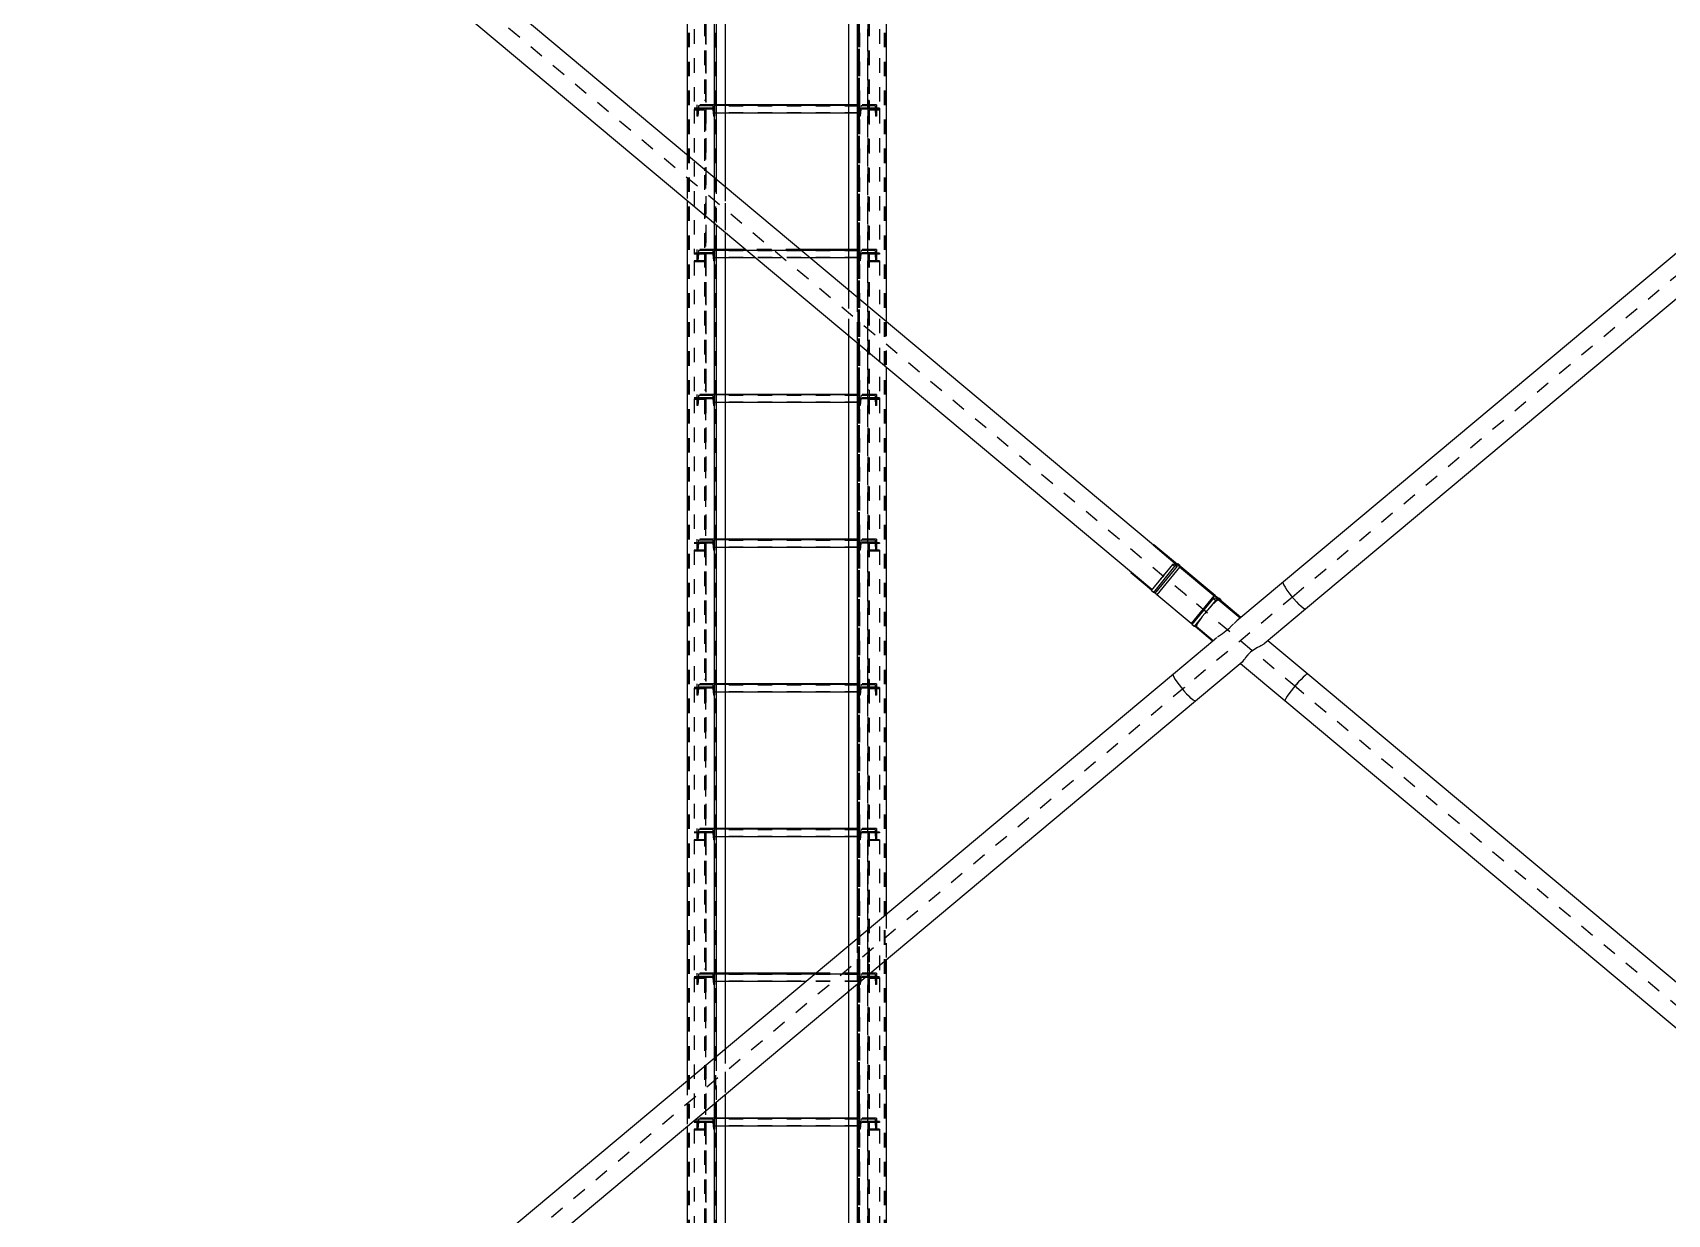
# Model space of a CAD drawing. Header units: millimetres. Extents: x 149919 to 150445, y 136651 to 136866.
# Drawn here: x 150243.16 to 150254.44, y 136746.41 to 136754.58 of the extents above; entities that cross this region are included whole.
import ezdxf

# ---------------------------------------------------------------- set-up
doc = ezdxf.new("R2010")
doc.units = ezdxf.units.MM
doc.header["$LTSCALE"] = 0.25
for name, pattern in [('CENTER', [50.8, 31.75, -6.35, 6.35, -6.35]), ('XKITLINE00', [0]), ('XKITLINE02', [4, 2, -2]), ('XKITLINE03', [6, 3, -1, 1, -1])]:
    doc.linetypes.add(name, pattern=pattern)

# ---------------------------------------------------------------- blocks, each defined once
blk = doc.blocks.new('çatıı')
at = {"color": 1, "linetype": 'XKITLINE03'}
for p, q in [((10599, 9172.7), (10599, 10826.2)), ((10711, 9172.7), (10711, 10826.2)), ((10605, 9180.3), (10605, 10820.3)), ((10705, 10820.3), (10705, 9180.3)), ((10599, 10462.1), (10599, 10367.5)), ((10711, 10367.5), (10711, 10462.1)), ((10599, 10367.5), (10599, 10268)), ((10605, 10370.5), (10605, 10368.2)), ((10605, 10370.2), (10705, 10370.2)), ((10705, 10368.2), (10705, 10370.5)), ((10711, 10268), (10711, 10367.5)), ((10605, 10270.5), (10605, 10268.2)), ((10605, 10270.2), (10705, 10270.2)), ((10705, 10268.2), (10705, 10270.5)), ((10599, 10262.1), (10599, 10167.5)), ((10711, 10167.5), (10711, 10262.1)), ((10599, 10167.5), (10599, 10068)), ((10605, 10170.5), (10605, 10168.2)), ((10605, 10170.3), (10705, 10170.3)), ((10705, 10168.2), (10705, 10170.5)), ((10711, 10068), (10711, 10167.5)), ((10605, 10070.5), (10605, 10068.3)), ((10605, 10070.3), (10705, 10070.3)), ((10705, 10068.3), (10705, 10070.5)), ((10599, 10062.2), (10599, 9967.6)), ((10711, 9967.6), (10711, 10062.2)), ((10599, 9967.6), (10599, 9868)), ((10605, 9970.5), (10605, 9968.3)), ((10605, 9970.3), (10705, 9970.3)), ((10705, 9968.3), (10705, 9970.5)), ((10711, 9868), (10711, 9967.6)), ((10605, 9870.6), (10605, 9868.3)), ((10605, 9870.3), (10705, 9870.3)), ((10705, 9868.3), (10705, 9870.6)), ((10599, 9862.2), (10599, 9767.6)), ((10711, 9767.6), (10711, 9862.2)), ((10599, 9767.6), (10599, 9668.1)), ((10605, 9770.6), (10605, 9768.3)), ((10605, 9770.3), (10705, 9770.3)), ((10705, 9768.3), (10705, 9770.6)), ((10711, 9668.1), (10711, 9767.6)), ((10599, 9662.3), (10599, 9567.6)), ((10605, 9670.6), (10605, 9668.3)), ((10605, 9670.4), (10705, 9670.4)), ((10705, 9668.3), (10705, 9670.6)), ((10711, 9567.6), (10711, 9662.3))]:
    blk.add_line(p, q, dxfattribs=at)
at = {"color": 116, "linetype": 'XKITLINE02', "true_color": 0x136734}
for p, q in [((10586.3, 10820.3), (10586.3, 9201.8)), ((10587.1, 10820.3), (10587.2, 9176.5)), ((10587.7, 10820.3), (10587.7, 9176.3)), ((10604.9, 10820.3), (10604.9, 9176.3)), ((10605, 10820.3), (10605, 9179.9)), ((10605.4, 10820.3), (10605.5, 9176.5)), ((10605.8, 10820.2), (10605.8, 9179.9)), ((10697.5, 10819.9), (10697.5, 9180.3)), ((10703.7, 10820.3), (10703.7, 9240.3)), ((10704.5, 10820.3), (10704.5, 9176.5)), ((10705.1, 10820.3), (10705.1, 9176.3)), ((10722.3, 10820.3), (10722.3, 9176.3)), ((10722.8, 10820.3), (10722.8, 9176.5)), ((10612.5, 10782.5), (10612.5, 9180.3)), ((10704.1, 10749.1), (10704.1, 9179.9)), ((10705, 10749.1), (10705, 9179.9)), ((10591, 10462.7), (10591, 10367.5)), ((10598.2, 10468), (10598.2, 10368.1)), ((10599, 10468), (10599, 10367.5)), ((10711, 10468), (10711, 10368.2)), ((10711.8, 10468), (10711.8, 10368.1)), ((10719, 10462.7), (10719, 10367.5)), ((10599, 10373.4), (10598.2, 10373.4)), ((10711, 10373.4), (10711, 10367.5)), ((10711.8, 10373.4), (10711, 10373.4)), ((10711.8, 10373.4), (10711.8, 10368.1)), ((10598.2, 10368.1), (10591, 10368.1)), ((10599, 10367.5), (10591, 10367.5)), ((10591, 10367.5), (10591, 10330.2)), ((10599, 10367.5), (10591, 10367.5)), ((10598.2, 10366.9), (10591, 10366.9)), ((10593, 10370.5), (10593, 10365)), ((10605, 10370.5), (10593, 10370.5)), ((10593, 10370.5), (10593, 10368.2)), ((10593, 10368.2), (10593, 10362.7)), ((10605, 10368.2), (10593, 10368.2)), ((10593.7, 10365), (10593, 10365)), ((10593, 10365), (10593, 10362.7)), ((10593.7, 10362.7), (10593, 10362.7)), ((10594.1, 10369.8), (10593.7, 10365)), ((10594.1, 10367.5), (10593.7, 10362.7)), ((10593.7, 10365), (10593.7, 10362.7)), ((10604, 10369.8), (10594.1, 10369.8)), ((10594.1, 10369.8), (10594.1, 10367.5)), ((10604, 10367.5), (10594.1, 10367.5)), ((10598.2, 10366.9), (10598.2, 10324.9)), ((10599, 10361.8), (10598.2, 10361.8)), ((10598.2, 10361.8), (10598.2, 10262.3)), ((10599, 10367.5), (10599, 10293.6)), ((10604, 10369.8), (10604.3, 10365)), ((10604, 10369.8), (10604, 10367.5)), ((10604, 10367.5), (10604.3, 10362.7)), ((10605, 10365), (10604.3, 10365)), ((10604.3, 10365), (10604.3, 10362.7)), ((10605, 10362.7), (10604.3, 10362.7)), ((10605, 10370.5), (10605, 10365)), ((10605, 10370.5), (10605, 10368.2)), ((10605, 10370.5), (10605, 10364.7)), ((10612.5, 10370.5), (10605, 10370.5)), ((10612.5, 10370.2), (10605, 10370.2)), ((10705, 10369.7), (10605, 10369.7)), ((10705, 10369.5), (10605, 10369.5)), ((10605, 10368.2), (10605, 10362.7)), ((10605, 10365), (10605, 10362.7)), ((10705, 10365), (10605, 10365)), ((10705, 10365), (10605, 10365)), ((10705, 10364.7), (10605, 10364.7)), ((10612.5, 10364.7), (10605, 10364.7)), ((10705, 10370.5), (10697.5, 10370.5)), ((10705, 10370.2), (10697.5, 10370.2)), ((10705, 10364.7), (10697.5, 10364.7)), ((10705, 10370.5), (10705, 10368.2)), ((10705, 10370.5), (10705, 10365)), ((10717, 10370.5), (10705, 10370.5)), ((10705, 10370.5), (10705, 10364.7)), ((10705, 10368.2), (10705, 10362.7)), ((10717, 10368.2), (10705, 10368.2)), ((10705, 10365), (10705, 10362.7)), ((10705.7, 10365), (10705, 10365)), ((10705.7, 10362.7), (10705, 10362.7)), ((10706.1, 10369.8), (10705.7, 10365)), ((10706.1, 10367.5), (10705.7, 10362.7)), ((10705.7, 10365), (10705.7, 10362.7)), ((10706.1, 10369.8), (10706.1, 10367.5)), ((10715.9, 10369.8), (10706.1, 10369.8)), ((10715.9, 10367.5), (10706.1, 10367.5)), ((10711, 10367.5), (10711, 10262.3)), ((10719, 10367.5), (10711, 10367.5)), ((10719, 10367.5), (10711, 10367.5)), ((10711.8, 10361.8), (10711, 10361.8)), ((10719, 10368.1), (10711.8, 10368.1)), ((10711.8, 10366.9), (10711.8, 10262.3)), ((10719, 10366.9), (10711.8, 10366.9)), ((10715.9, 10369.8), (10715.9, 10367.5)), ((10715.9, 10369.8), (10716.3, 10365)), ((10715.9, 10367.5), (10716.3, 10362.7)), ((10716.3, 10365), (10716.3, 10362.7)), ((10717, 10365), (10716.3, 10365)), ((10717, 10362.7), (10716.3, 10362.7)), ((10717, 10370.5), (10717, 10368.2)), ((10717, 10370.5), (10717, 10365)), ((10717, 10368.2), (10717, 10362.7)), ((10717, 10365), (10717, 10362.7)), ((10719, 10368.1), (10719, 10367.5)), ((10719, 10367.5), (10719, 10267.4)), ((10586.3, 10335.8), (10586.3, 10304.2)), ((10591, 10330.9), (10591, 10267.4)), ((10599, 10325.2), (10599, 10262.3)), ((10606.3, 10319.1), (10606.3, 10287.5)), ((10612.5, 10313.9), (10612.5, 10282.3)), ((10593, 10270.5), (10593, 10265)), ((10605, 10270.5), (10593, 10270.5)), ((10593, 10270.5), (10593, 10268.2)), ((10594.1, 10269.8), (10593.7, 10265)), ((10604, 10269.8), (10594.1, 10269.8)), ((10594.1, 10269.8), (10594.1, 10267.5)), ((10604, 10269.8), (10604.3, 10265)), ((10604, 10269.8), (10604, 10267.5)), ((10605, 10270.5), (10605, 10265)), ((10605, 10270.5), (10605, 10268.2)), ((10605, 10270.5), (10605, 10264.7)), ((10612.5, 10270.5), (10605, 10270.5)), ((10612.5, 10270.2), (10605, 10270.2)), ((10705, 10269.8), (10605, 10269.8)), ((10705, 10269.6), (10605, 10269.6)), ((10664.4, 10270.5), (10626.6, 10270.5)), ((10664.6, 10270.2), (10626.9, 10270.2)), ((10705, 10270.5), (10697.5, 10270.5)), ((10705, 10270.2), (10697.5, 10270.2)), ((10705, 10270.5), (10705, 10268.2)), ((10705, 10270.5), (10705, 10265)), ((10717, 10270.5), (10705, 10270.5)), ((10705, 10270.5), (10705, 10264.7)), ((10706.1, 10269.8), (10705.7, 10265)), ((10706.1, 10269.8), (10706.1, 10267.5)), ((10715.9, 10269.8), (10706.1, 10269.8)), ((10715.9, 10269.8), (10715.9, 10267.5)), ((10715.9, 10269.8), (10716.3, 10265)), ((10717, 10270.5), (10717, 10268.2)), ((10717, 10270.5), (10717, 10265)), ((10599, 10268), (10591, 10268)), ((10598.2, 10267.4), (10591, 10267.4)), ((10598.2, 10262.7), (10591, 10262.7)), ((10591, 10262.7), (10591, 10262.1)), ((10591, 10262.7), (10591, 10167.5)), ((10599, 10262.1), (10591, 10262.1)), ((10593, 10268.2), (10593, 10262.7)), ((10605, 10268.2), (10593, 10268.2)), ((10593.7, 10265), (10593, 10265)), ((10593, 10265), (10593, 10262.7)), ((10593.7, 10262.7), (10593, 10262.7)), ((10594.1, 10267.5), (10593.7, 10262.7)), ((10593.7, 10265), (10593.7, 10262.7)), ((10604, 10267.5), (10594.1, 10267.5)), ((10599, 10268.1), (10598.2, 10268.1)), ((10598.2, 10268.1), (10598.2, 10262.7)), ((10598.2, 10268.1), (10598.2, 10168.1)), ((10599, 10262.3), (10598.2, 10262.3)), ((10599, 10268.1), (10599, 10262.1)), ((10599, 10268.1), (10599, 10167.5)), ((10604, 10267.5), (10604.3, 10262.7)), ((10605, 10265), (10604.3, 10265)), ((10604.3, 10265), (10604.3, 10262.7)), ((10605, 10262.7), (10604.3, 10262.7)), ((10605, 10268.2), (10605, 10262.7)), ((10605, 10265), (10605, 10262.7)), ((10705, 10265), (10605, 10265)), ((10705, 10265), (10605, 10265)), ((10705, 10264.8), (10605, 10264.8)), ((10612.5, 10264.7), (10605, 10264.7)), ((10671.2, 10264.7), (10633.4, 10264.7)), ((10705, 10264.7), (10697.5, 10264.7)), ((10705, 10268.2), (10705, 10262.7)), ((10717, 10268.2), (10705, 10268.2)), ((10705, 10265), (10705, 10262.7)), ((10705.7, 10265), (10705, 10265)), ((10705.7, 10262.7), (10705, 10262.7)), ((10706.1, 10267.5), (10705.7, 10262.7)), ((10705.7, 10265), (10705.7, 10262.7)), ((10715.9, 10267.5), (10706.1, 10267.5)), ((10711, 10268.1), (10711, 10167.5)), ((10711.8, 10268.1), (10711, 10268.1)), ((10711, 10268), (10711, 10262.3)), ((10719, 10268), (10711, 10268)), ((10711.8, 10262.3), (10711, 10262.3)), ((10719, 10262.1), (10711, 10262.1)), ((10711.8, 10268.1), (10711.8, 10168.1)), ((10711.8, 10267.4), (10711.8, 10262.3)), ((10719, 10267.4), (10711.8, 10267.4)), ((10719, 10262.7), (10711.8, 10262.7)), ((10715.9, 10267.5), (10716.3, 10262.7)), ((10716.3, 10265), (10716.3, 10262.7)), ((10717, 10265), (10716.3, 10265)), ((10717, 10262.7), (10716.3, 10262.7)), ((10717, 10268.2), (10717, 10262.7)), ((10717, 10265), (10717, 10262.7)), ((10719, 10268), (10719, 10267.4)), ((10719, 10262.7), (10719, 10167.5)), ((10697.5, 10242.7), (10697.5, 10211.1)), ((10703.7, 10237.5), (10703.7, 10205.9)), ((10723.7, 10220.8), (10723.7, 10189.2)), ((10598.2, 10168.1), (10591, 10168.1)), ((10599, 10167.5), (10591, 10167.5)), ((10591, 10167.5), (10591, 10166.9)), ((10599, 10167.5), (10591, 10167.5)), ((10591, 10167.5), (10591, 10067.4)), ((10593, 10170.5), (10593, 10165)), ((10605, 10170.5), (10593, 10170.5)), ((10593, 10170.5), (10593, 10168.2)), ((10593, 10168.2), (10593, 10162.7)), ((10605, 10168.2), (10593, 10168.2)), ((10594.1, 10169.8), (10593.7, 10165)), ((10594.1, 10167.5), (10593.7, 10162.7)), ((10604, 10169.8), (10594.1, 10169.8)), ((10594.1, 10169.8), (10594.1, 10167.5)), ((10604, 10167.5), (10594.1, 10167.5)), ((10599, 10173.4), (10598.2, 10173.4)), ((10599, 10167.5), (10599, 10161.8)), ((10599, 10167.5), (10599, 10062.3)), ((10604, 10169.8), (10604.3, 10165)), ((10604, 10169.8), (10604, 10167.5)), ((10604, 10167.5), (10604.3, 10162.7)), ((10605, 10170.5), (10605, 10165)), ((10605, 10170.5), (10605, 10168.2)), ((10605, 10170.5), (10605, 10164.8)), ((10612.5, 10170.5), (10605, 10170.5)), ((10612.5, 10170.3), (10605, 10170.3)), ((10705, 10169.8), (10605, 10169.8)), ((10705, 10169.6), (10605, 10169.6)), ((10605, 10168.2), (10605, 10162.7)), ((10705, 10170.5), (10697.5, 10170.5)), ((10705, 10170.3), (10697.5, 10170.3)), ((10705, 10170.5), (10705, 10168.2)), ((10705, 10170.5), (10705, 10165)), ((10717, 10170.5), (10705, 10170.5)), ((10705, 10170.5), (10705, 10164.8)), ((10705, 10168.2), (10705, 10162.7)), ((10717, 10168.2), (10705, 10168.2)), ((10706.1, 10169.8), (10705.7, 10165)), ((10706.1, 10167.5), (10705.7, 10162.7)), ((10706.1, 10169.8), (10706.1, 10167.5)), ((10715.9, 10169.8), (10706.1, 10169.8)), ((10715.9, 10167.5), (10706.1, 10167.5)), ((10711.8, 10173.4), (10711, 10173.4)), ((10711, 10167.5), (10711, 10062.3)), ((10719, 10167.5), (10711, 10167.5)), ((10719, 10167.5), (10711, 10167.5)), ((10711.8, 10173.4), (10711.8, 10168.1)), ((10719, 10168.1), (10711.8, 10168.1)), ((10715.9, 10169.8), (10715.9, 10167.5)), ((10715.9, 10169.8), (10716.3, 10165)), ((10715.9, 10167.5), (10716.3, 10162.7)), ((10717, 10170.5), (10717, 10168.2)), ((10717, 10170.5), (10717, 10165)), ((10717, 10168.2), (10717, 10162.7)), ((10719, 10168.1), (10719, 10167.5)), ((10719, 10167.5), (10719, 10067.4)), ((10598.2, 10166.9), (10591, 10166.9)), ((10593.7, 10165), (10593, 10165)), ((10593, 10165), (10593, 10162.7)), ((10593.7, 10162.7), (10593, 10162.7)), ((10593.7, 10165), (10593.7, 10162.7)), ((10598.2, 10166.9), (10598.2, 10161.8)), ((10598.2, 10166.9), (10598.2, 10062.3)), ((10599, 10161.8), (10598.2, 10161.8)), ((10605, 10165), (10604.3, 10165)), ((10604.3, 10165), (10604.3, 10162.7)), ((10605, 10162.7), (10604.3, 10162.7)), ((10605, 10165), (10605, 10162.7)), ((10705, 10165), (10605, 10165)), ((10705, 10165), (10605, 10165)), ((10705, 10164.8), (10605, 10164.8)), ((10612.5, 10164.8), (10605, 10164.8)), ((10705, 10164.8), (10697.5, 10164.8)), ((10705, 10165), (10705, 10162.7)), ((10705.7, 10165), (10705, 10165)), ((10705.7, 10162.7), (10705, 10162.7)), ((10705.7, 10165), (10705.7, 10162.7)), ((10711.8, 10161.8), (10711, 10161.8)), ((10711.8, 10166.9), (10711.8, 10062.3)), ((10719, 10166.9), (10711.8, 10166.9)), ((10716.3, 10165), (10716.3, 10162.7)), ((10717, 10165), (10716.3, 10165)), ((10717, 10162.7), (10716.3, 10162.7)), ((10717, 10165), (10717, 10162.7)), ((10599, 10068), (10591, 10068)), ((10598.2, 10067.4), (10591, 10067.4)), ((10593, 10070.5), (10593, 10065)), ((10605, 10070.5), (10593, 10070.5)), ((10593, 10070.5), (10593, 10068.3)), ((10593, 10068.3), (10593, 10062.8)), ((10605, 10068.3), (10593, 10068.3)), ((10594.1, 10069.8), (10593.7, 10065)), ((10594.1, 10067.6), (10593.7, 10062.8)), ((10604, 10069.8), (10594.1, 10069.8)), ((10594.1, 10069.8), (10594.1, 10067.6)), ((10604, 10067.6), (10594.1, 10067.6)), ((10599, 10068.1), (10598.2, 10068.1)), ((10598.2, 10068.1), (10598.2, 10062.8)), ((10598.2, 10068.1), (10598.2, 9968.1)), ((10599, 10068.1), (10599, 10062.2)), ((10599, 10068.1), (10599, 9967.6)), ((10604, 10069.8), (10604.3, 10065)), ((10604, 10069.8), (10604, 10067.6)), ((10604, 10067.6), (10604.3, 10062.8)), ((10605, 10070.5), (10605, 10065)), ((10605, 10070.5), (10605, 10068.3)), ((10605, 10070.5), (10605, 10064.8)), ((10612.5, 10070.5), (10605, 10070.5)), ((10612.5, 10070.3), (10605, 10070.3)), ((10705, 10069.8), (10605, 10069.8)), ((10705, 10069.6), (10605, 10069.6)), ((10605, 10068.3), (10605, 10062.8)), ((10705, 10070.5), (10697.5, 10070.5)), ((10705, 10070.3), (10697.5, 10070.3)), ((10705, 10070.5), (10705, 10068.3)), ((10705, 10070.5), (10705, 10065)), ((10717, 10070.5), (10705, 10070.5)), ((10705, 10070.5), (10705, 10064.8)), ((10705, 10068.3), (10705, 10062.8)), ((10717, 10068.3), (10705, 10068.3)), ((10706.1, 10069.8), (10705.7, 10065)), ((10706.1, 10067.6), (10705.7, 10062.8)), ((10706.1, 10069.8), (10706.1, 10067.6)), ((10715.9, 10069.8), (10706.1, 10069.8)), ((10715.9, 10067.6), (10706.1, 10067.6)), ((10711, 10068.1), (10711, 9968.3)), ((10711.8, 10068.1), (10711, 10068.1)), ((10711, 10068), (10711, 10062.3)), ((10719, 10068), (10711, 10068)), ((10711.8, 10068.1), (10711.8, 9968.1)), ((10711.8, 10067.4), (10711.8, 10062.3)), ((10719, 10067.4), (10711.8, 10067.4)), ((10715.9, 10069.8), (10715.9, 10067.6)), ((10715.9, 10069.8), (10716.3, 10065)), ((10715.9, 10067.6), (10716.3, 10062.8)), ((10717, 10070.5), (10717, 10068.3)), ((10717, 10070.5), (10717, 10065)), ((10717, 10068.3), (10717, 10062.8)), ((10719, 10068), (10719, 10067.4)), ((10598.2, 10062.8), (10591, 10062.8)), ((10591, 10062.8), (10591, 10062.2)), ((10591, 10062.8), (10591, 9967.6)), ((10599, 10062.2), (10591, 10062.2)), ((10593.7, 10065), (10593, 10065)), ((10593, 10065), (10593, 10062.8)), ((10593.7, 10062.8), (10593, 10062.8)), ((10593.7, 10065), (10593.7, 10062.8)), ((10599, 10062.3), (10598.2, 10062.3)), ((10605, 10065), (10604.3, 10065)), ((10604.3, 10065), (10604.3, 10062.8)), ((10605, 10062.8), (10604.3, 10062.8)), ((10605, 10065), (10605, 10062.8)), ((10705, 10065), (10605, 10065)), ((10705, 10065), (10605, 10065)), ((10705, 10064.8), (10605, 10064.8)), ((10612.5, 10064.8), (10605, 10064.8)), ((10705, 10064.8), (10697.5, 10064.8)), ((10705, 10065), (10705, 10062.8)), ((10705.7, 10065), (10705, 10065)), ((10705.7, 10062.8), (10705, 10062.8)), ((10705.7, 10065), (10705.7, 10062.8)), ((10711.8, 10062.3), (10711, 10062.3)), ((10719, 10062.2), (10711, 10062.2)), ((10719, 10062.8), (10711.8, 10062.8)), ((10716.3, 10065), (10716.3, 10062.8)), ((10717, 10065), (10716.3, 10065)), ((10717, 10062.8), (10716.3, 10062.8)), ((10717, 10065), (10717, 10062.8)), ((10719, 10062.8), (10719, 9967.6)), ((10598.2, 9968.1), (10591, 9968.1)), ((10599, 9967.6), (10591, 9967.6)), ((10591, 9967.6), (10591, 9967)), ((10599, 9967.6), (10591, 9967.6)), ((10591, 9967.6), (10591, 9867.5)), ((10598.2, 9967), (10591, 9967)), ((10593, 9970.5), (10593, 9965)), ((10605, 9970.5), (10593, 9970.5)), ((10593, 9970.5), (10593, 9968.3)), ((10593, 9968.3), (10593, 9962.8)), ((10605, 9968.3), (10593, 9968.3)), ((10593.7, 9965), (10593, 9965)), ((10593, 9965), (10593, 9962.8)), ((10594.1, 9969.8), (10593.7, 9965)), ((10594.1, 9967.6), (10593.7, 9962.8)), ((10593.7, 9965), (10593.7, 9962.8)), ((10604, 9969.8), (10594.1, 9969.8)), ((10594.1, 9969.8), (10594.1, 9967.6)), ((10604, 9967.6), (10594.1, 9967.6)), ((10599, 9973.5), (10598.2, 9973.5)), ((10598.2, 9967), (10598.2, 9961.9)), ((10598.2, 9967), (10598.2, 9862.3)), ((10599, 9967.6), (10599, 9961.9)), ((10599, 9967.6), (10599, 9862.3)), ((10604, 9969.8), (10604.3, 9965)), ((10604, 9969.8), (10604, 9967.6)), ((10604, 9967.6), (10604.3, 9962.8)), ((10605, 9965), (10604.3, 9965)), ((10604.3, 9965), (10604.3, 9962.8)), ((10605, 9970.5), (10605, 9964.8)), ((10612.5, 9970.5), (10605, 9970.5)), ((10605, 9970.5), (10605, 9965)), ((10605, 9970.5), (10605, 9968.3)), ((10612.5, 9970.3), (10605, 9970.3)), ((10705, 9969.8), (10605, 9969.8)), ((10705, 9969.6), (10605, 9969.6)), ((10605, 9968.3), (10605, 9962.8)), ((10705, 9965), (10605, 9965)), ((10705, 9965), (10605, 9965)), ((10605, 9965), (10605, 9962.8)), ((10705, 9964.8), (10605, 9964.8)), ((10612.5, 9964.8), (10605, 9964.8)), ((10705, 9970.5), (10697.5, 9970.5)), ((10705, 9970.3), (10697.5, 9970.3)), ((10705, 9964.8), (10697.5, 9964.8)), ((10705, 9970.5), (10705, 9964.8)), ((10705, 9970.5), (10705, 9968.3)), ((10705, 9970.5), (10705, 9965)), ((10717, 9970.5), (10705, 9970.5)), ((10705, 9968.3), (10705, 9962.8)), ((10717, 9968.3), (10705, 9968.3)), ((10705, 9965), (10705, 9962.8)), ((10705.7, 9965), (10705, 9965)), ((10706.1, 9969.8), (10705.7, 9965)), ((10706.1, 9967.6), (10705.7, 9962.8)), ((10705.7, 9965), (10705.7, 9962.8)), ((10706.1, 9969.8), (10706.1, 9967.6)), ((10715.9, 9969.8), (10706.1, 9969.8)), ((10715.9, 9967.6), (10706.1, 9967.6)), ((10711, 9973.5), (10711, 9967.6)), ((10711.8, 9973.5), (10711, 9973.5)), ((10711, 9967.6), (10711, 9862.3)), ((10719, 9967.6), (10711, 9967.6)), ((10719, 9967.6), (10711, 9967.6)), ((10711.8, 9973.5), (10711.8, 9968.1)), ((10719, 9968.1), (10711.8, 9968.1)), ((10711.8, 9967), (10711.8, 9862.3)), ((10719, 9967), (10711.8, 9967)), ((10715.9, 9969.8), (10715.9, 9967.6)), ((10715.9, 9969.8), (10716.3, 9965)), ((10715.9, 9967.6), (10716.3, 9962.8)), ((10716.3, 9965), (10716.3, 9962.8)), ((10717, 9965), (10716.3, 9965)), ((10717, 9970.5), (10717, 9968.3)), ((10717, 9970.5), (10717, 9965)), ((10717, 9968.3), (10717, 9962.8)), ((10717, 9965), (10717, 9962.8)), ((10719, 9968.1), (10719, 9967.6)), ((10719, 9967.6), (10719, 9867.5)), ((10593.7, 9962.8), (10593, 9962.8)), ((10599, 9961.9), (10598.2, 9961.9)), ((10605, 9962.8), (10604.3, 9962.8)), ((10705.7, 9962.8), (10705, 9962.8)), ((10711.8, 9961.9), (10711, 9961.9)), ((10717, 9962.8), (10716.3, 9962.8)), ((10599, 9868), (10591, 9868)), ((10598.2, 9867.5), (10591, 9867.5)), ((10598.2, 9862.8), (10591, 9862.8)), ((10591, 9862.8), (10591, 9862.2)), ((10591, 9862.8), (10591, 9767.6)), ((10593, 9870.6), (10593, 9865.1)), ((10605, 9870.6), (10593, 9870.6)), ((10593, 9870.6), (10593, 9868.3)), ((10593, 9868.3), (10593, 9862.8)), ((10605, 9868.3), (10593, 9868.3)), ((10593.7, 9865.1), (10593, 9865.1)), ((10593, 9865.1), (10593, 9862.8)), ((10593.7, 9862.8), (10593, 9862.8)), ((10594.1, 9869.9), (10593.7, 9865.1)), ((10594.1, 9867.6), (10593.7, 9862.8)), ((10593.7, 9865.1), (10593.7, 9862.8)), ((10604, 9869.9), (10594.1, 9869.9)), ((10594.1, 9869.9), (10594.1, 9867.6)), ((10604, 9867.6), (10594.1, 9867.6)), ((10599, 9868.2), (10598.2, 9868.2)), ((10598.2, 9868.2), (10598.2, 9862.8)), ((10598.2, 9868.2), (10598.2, 9768.2)), ((10599, 9868.2), (10599, 9862.2)), ((10599, 9868.2), (10599, 9767.6)), ((10604, 9869.9), (10604.3, 9865.1)), ((10604, 9869.9), (10604, 9867.6)), ((10604, 9867.6), (10604.3, 9862.8)), ((10605, 9865.1), (10604.3, 9865.1)), ((10604.3, 9865.1), (10604.3, 9862.8)), ((10605, 9862.8), (10604.3, 9862.8)), ((10605, 9870.6), (10605, 9864.8)), ((10612.5, 9870.6), (10605, 9870.6)), ((10605, 9870.6), (10605, 9865.1)), ((10605, 9870.6), (10605, 9868.3)), ((10612.5, 9870.3), (10605, 9870.3)), ((10705, 9869.8), (10605, 9869.8)), ((10705, 9869.6), (10605, 9869.6)), ((10605, 9868.3), (10605, 9862.8)), ((10705, 9865.1), (10605, 9865.1)), ((10705, 9865.1), (10605, 9865.1)), ((10605, 9865.1), (10605, 9862.8)), ((10705, 9864.8), (10605, 9864.8)), ((10612.5, 9864.8), (10605, 9864.8)), ((10705, 9870.6), (10697.5, 9870.6)), ((10705, 9870.3), (10697.5, 9870.3)), ((10705, 9864.8), (10697.5, 9864.8)), ((10705, 9870.6), (10705, 9864.8)), ((10705, 9870.6), (10705, 9868.3)), ((10705, 9870.6), (10705, 9865.1)), ((10717, 9870.6), (10705, 9870.6)), ((10705, 9868.3), (10705, 9862.8)), ((10717, 9868.3), (10705, 9868.3)), ((10705, 9865.1), (10705, 9862.8)), ((10705.7, 9865.1), (10705, 9865.1)), ((10705.7, 9862.8), (10705, 9862.8)), ((10706.1, 9869.9), (10705.7, 9865.1)), ((10706.1, 9867.6), (10705.7, 9862.8)), ((10705.7, 9865.1), (10705.7, 9862.8)), ((10706.1, 9869.9), (10706.1, 9867.6)), ((10715.9, 9869.9), (10706.1, 9869.9)), ((10715.9, 9867.6), (10706.1, 9867.6)), ((10711, 9868.2), (10711, 9767.6)), ((10711.8, 9868.2), (10711, 9868.2)), ((10711, 9868), (10711, 9862.3)), ((10719, 9868), (10711, 9868)), ((10711.8, 9868.2), (10711.8, 9770.5)), ((10711.8, 9867.5), (10711.8, 9862.3)), ((10719, 9867.5), (10711.8, 9867.5)), ((10719, 9862.8), (10711.8, 9862.8)), ((10715.9, 9869.9), (10715.9, 9867.6)), ((10715.9, 9869.9), (10716.3, 9865.1)), ((10715.9, 9867.6), (10716.3, 9862.8)), ((10716.3, 9865.1), (10716.3, 9862.8)), ((10717, 9865.1), (10716.3, 9865.1)), ((10717, 9862.8), (10716.3, 9862.8)), ((10717, 9870.6), (10717, 9868.3)), ((10717, 9870.6), (10717, 9865.1)), ((10717, 9868.3), (10717, 9862.8)), ((10717, 9865.1), (10717, 9862.8)), ((10719, 9868), (10719, 9867.5)), ((10719, 9862.8), (10719, 9767.6)), ((10599, 9862.2), (10591, 9862.2)), ((10599, 9862.3), (10598.2, 9862.3)), ((10711.8, 9862.3), (10711, 9862.3)), ((10711, 9862.2), (10711, 9769.8)), ((10719, 9862.2), (10711, 9862.2)), ((10723.7, 9811.4), (10723.7, 9779.7)), ((10697.5, 9789.4), (10697.5, 9757.8)), ((10703.7, 9794.6), (10703.7, 9763)), ((10599, 9773.5), (10598.2, 9773.5)), ((10711.8, 9773.5), (10711, 9773.5)), ((10711.8, 9776.9), (10711.8, 9768.2)), ((10598.2, 9768.2), (10591, 9768.2)), ((10599, 9767.6), (10591, 9767.6)), ((10591, 9767.6), (10591, 9767)), ((10599, 9767.6), (10591, 9767.6)), ((10591, 9767.6), (10591, 9667.5)), ((10598.2, 9767), (10591, 9767)), ((10593, 9770.6), (10593, 9765.1)), ((10605, 9770.6), (10593, 9770.6)), ((10593, 9770.6), (10593, 9768.3)), ((10593, 9768.3), (10593, 9762.8)), ((10605, 9768.3), (10593, 9768.3)), ((10593.7, 9765.1), (10593, 9765.1)), ((10593, 9765.1), (10593, 9762.8)), ((10593.7, 9762.8), (10593, 9762.8)), ((10594.1, 9769.9), (10593.7, 9765.1)), ((10594.1, 9767.6), (10593.7, 9762.8)), ((10593.7, 9765.1), (10593.7, 9762.8)), ((10604, 9769.9), (10594.1, 9769.9)), ((10594.1, 9769.9), (10594.1, 9767.6)), ((10604, 9767.6), (10594.1, 9767.6)), ((10598.2, 9767), (10598.2, 9761.9)), ((10598.2, 9767), (10598.2, 9662.4)), ((10599, 9761.9), (10598.2, 9761.9)), ((10599, 9767.6), (10599, 9761.9)), ((10599, 9767.6), (10599, 9662.4)), ((10604, 9769.9), (10604.3, 9765.1)), ((10604, 9769.9), (10604, 9767.6)), ((10604, 9767.6), (10604.3, 9762.8)), ((10605, 9765.1), (10604.3, 9765.1)), ((10604.3, 9765.1), (10604.3, 9762.8)), ((10605, 9762.8), (10604.3, 9762.8)), ((10605, 9770.6), (10605, 9764.8)), ((10612.5, 9770.6), (10605, 9770.6)), ((10605, 9770.6), (10605, 9765.1)), ((10605, 9770.6), (10605, 9768.3)), ((10612.5, 9770.3), (10605, 9770.3)), ((10705, 9769.9), (10605, 9769.9)), ((10705, 9769.7), (10605, 9769.7)), ((10605, 9768.3), (10605, 9762.8)), ((10705, 9765.1), (10605, 9765.1)), ((10705, 9765.1), (10605, 9765.1)), ((10605, 9765.1), (10605, 9762.8)), ((10705, 9764.9), (10605, 9764.9)), ((10612.5, 9764.8), (10605, 9764.8)), ((10705, 9764.8), (10668.1, 9764.8)), ((10705, 9770.3), (10674.7, 9770.3)), ((10705, 9770.6), (10675, 9770.6)), ((10705, 9770.6), (10705, 9764.8)), ((10705, 9770.6), (10705, 9768.3)), ((10705, 9770.6), (10705, 9765.1)), ((10717, 9770.6), (10705, 9770.6)), ((10705, 9768.3), (10705, 9762.8)), ((10717, 9768.3), (10705, 9768.3)), ((10705, 9765.1), (10705, 9762.8)), ((10705.7, 9765.1), (10705, 9765.1)), ((10705.7, 9762.8), (10705, 9762.8)), ((10706.1, 9769.9), (10705.7, 9765.1)), ((10706.1, 9767.6), (10705.7, 9762.8)), ((10705.7, 9765.1), (10705.7, 9762.8)), ((10706.1, 9769.9), (10706.1, 9767.6)), ((10715.9, 9769.9), (10706.1, 9769.9)), ((10715.9, 9767.6), (10706.1, 9767.6)), ((10711, 9767.6), (10711, 9662.4)), ((10719, 9767.6), (10711, 9767.6)), ((10719, 9767.6), (10711, 9767.6)), ((10711.8, 9761.9), (10711, 9761.9)), ((10719, 9768.2), (10711.8, 9768.2)), ((10711.8, 9767), (10711.8, 9662.4)), ((10719, 9767), (10711.8, 9767)), ((10715.9, 9769.9), (10715.9, 9767.6)), ((10715.9, 9769.9), (10716.3, 9765.1)), ((10715.9, 9767.6), (10716.3, 9762.8)), ((10716.3, 9765.1), (10716.3, 9762.8)), ((10717, 9765.1), (10716.3, 9765.1)), ((10717, 9762.8), (10716.3, 9762.8)), ((10717, 9770.6), (10717, 9768.3)), ((10717, 9770.6), (10717, 9765.1)), ((10717, 9768.3), (10717, 9762.8)), ((10717, 9765.1), (10717, 9762.8)), ((10719, 9767.6), (10719, 9667.5)), ((10612.5, 9718.3), (10612.5, 9686.6)), ((10606.3, 9713.1), (10606.3, 9681.4)), ((10586.3, 9696.3), (10586.3, 9664.7)), ((10599, 9668.1), (10591, 9668.1)), ((10598.2, 9667.5), (10591, 9667.5)), ((10598.2, 9662.9), (10591, 9662.9)), ((10591, 9662.9), (10591, 9662.3)), ((10591, 9662.9), (10591, 9567.6)), ((10599, 9662.3), (10591, 9662.3)), ((10593, 9670.6), (10593, 9665.1)), ((10605, 9670.6), (10593, 9670.6)), ((10593, 9670.6), (10593, 9668.3)), ((10593, 9668.3), (10593, 9662.8)), ((10605, 9668.3), (10593, 9668.3)), ((10593.7, 9665.1), (10593, 9665.1)), ((10593, 9665.1), (10593, 9662.8)), ((10593.7, 9662.8), (10593, 9662.8)), ((10594.1, 9669.9), (10593.7, 9665.1)), ((10594.1, 9667.6), (10593.7, 9662.8)), ((10593.7, 9665.1), (10593.7, 9662.8)), ((10604, 9669.9), (10594.1, 9669.9)), ((10594.1, 9669.9), (10594.1, 9667.6)), ((10604, 9667.6), (10594.1, 9667.6)), ((10599, 9668.2), (10598.2, 9668.2)), ((10598.2, 9668.2), (10598.2, 9662.9)), ((10598.2, 9668.2), (10598.2, 9568.2)), ((10599, 9662.4), (10598.2, 9662.4)), ((10599, 9668.2), (10599, 9662.3)), ((10599, 9668.2), (10599, 9567.6)), ((10604, 9669.9), (10604.3, 9665.1)), ((10604, 9669.9), (10604, 9667.6)), ((10604, 9667.6), (10604.3, 9662.8)), ((10605, 9665.1), (10604.3, 9665.1)), ((10604.3, 9665.1), (10604.3, 9662.8)), ((10605, 9662.8), (10604.3, 9662.8)), ((10605, 9670.6), (10605, 9664.9)), ((10612.5, 9670.6), (10605, 9670.6)), ((10605, 9670.6), (10605, 9665.1)), ((10605, 9670.6), (10605, 9668.3)), ((10612.5, 9670.4), (10605, 9670.4)), ((10705, 9669.9), (10605, 9669.9)), ((10705, 9669.7), (10605, 9669.7)), ((10605, 9668.3), (10605, 9662.8)), ((10705, 9665.1), (10605, 9665.1)), ((10705, 9665.1), (10605, 9665.1)), ((10605, 9665.1), (10605, 9662.8)), ((10705, 9664.9), (10605, 9664.9)), ((10612.5, 9664.9), (10605, 9664.9)), ((10705, 9670.6), (10697.5, 9670.6)), ((10705, 9670.4), (10697.5, 9670.4)), ((10705, 9664.9), (10697.5, 9664.9)), ((10705, 9670.6), (10705, 9668.3)), ((10705, 9670.6), (10705, 9665.1)), ((10717, 9670.6), (10705, 9670.6)), ((10705, 9670.6), (10705, 9664.9)), ((10705, 9668.3), (10705, 9662.8)), ((10717, 9668.3), (10705, 9668.3)), ((10705, 9665.1), (10705, 9662.8)), ((10705.7, 9665.1), (10705, 9665.1)), ((10705.7, 9662.8), (10705, 9662.8)), ((10706.1, 9669.9), (10705.7, 9665.1)), ((10706.1, 9667.6), (10705.7, 9662.8)), ((10705.7, 9665.1), (10705.7, 9662.8)), ((10706.1, 9669.9), (10706.1, 9667.6)), ((10715.9, 9669.9), (10706.1, 9669.9)), ((10715.9, 9667.6), (10706.1, 9667.6)), ((10711, 9668.2), (10711, 9568.4)), ((10711.8, 9668.2), (10711, 9668.2)), ((10711, 9668.1), (10711, 9662.4)), ((10719, 9668.1), (10711, 9668.1)), ((10711.8, 9662.4), (10711, 9662.4)), ((10719, 9662.3), (10711, 9662.3)), ((10711.8, 9668.2), (10711.8, 9568.2)), ((10711.8, 9667.5), (10711.8, 9662.4)), ((10719, 9667.5), (10711.8, 9667.5)), ((10719, 9662.9), (10711.8, 9662.9)), ((10715.9, 9669.9), (10715.9, 9667.6)), ((10715.9, 9669.9), (10716.3, 9665.1)), ((10715.9, 9667.6), (10716.3, 9662.8)), ((10716.3, 9665.1), (10716.3, 9662.8)), ((10717, 9665.1), (10716.3, 9665.1)), ((10717, 9662.8), (10716.3, 9662.8)), ((10717, 9670.6), (10717, 9668.3)), ((10717, 9670.6), (10717, 9665.1)), ((10717, 9668.3), (10717, 9662.8)), ((10717, 9665.1), (10717, 9662.8)), ((10719, 9668.1), (10719, 9667.5)), ((10719, 9662.9), (10719, 9567.6))]:
    blk.add_line(p, q, dxfattribs=at)
at = {"color": 8, "linetype": 'CENTER'}
for p, q in [((10930.6, 10031.7), (10096.4, 10730.3)), ((11840, 10730.3), (11005.4, 10031.5)), ((11005.4, 10031.5), (10929.5, 9967.9)), ((11006.8, 9968), (10930.6, 10031.7)), ((10929.5, 9967.9), (10096.4, 9270.3)), ((11840, 9270.3), (11006.8, 9968))]:
    blk.add_line(p, q, dxfattribs=at)
at = {"color": 8, "linetype": 'XKITLINE00'}
for p, q in [((10908.1, 10066.4), (10139.5, 10710)), ((10907.1, 10035.6), (10107.7, 10705)), ((11763.8, 10682.3), (10997.8, 10040.9)), ((11763.8, 10650.6), (11013.1, 10022)), ((10908.2, 10066.5), (10908, 10066.2)), ((10923.2, 10053.5), (10908, 10066.2)), ((10908.5, 10066.6), (10908.2, 10066.5)), ((10937.9, 10041.7), (10908.2, 10066.5)), ((10938.2, 10041.7), (10908.5, 10066.6)), ((10892.8, 10047.6), (10892.5, 10047.3)), ((10906.8, 10035.3), (10892.5, 10047.3)), ((10921.2, 10053), (10906.5, 10034.9)), ((10922.7, 10051.7), (10908.1, 10033.7)), ((10924.5, 10051.9), (10909.8, 10033.9)), ((10926.2, 10051.2), (10910.5, 10031.9)), ((10913.8, 10043.9), (10912.1, 10041.9)), ((10915.5, 10046), (10913.8, 10043.9)), ((10915.9, 10046.5), (10915.5, 10046)), ((10922.9, 10053.2), (10921.2, 10053)), ((10922.7, 10051.7), (10921.2, 10053)), ((10922.8, 10053.3), (10922.6, 10053.1)), ((10924.5, 10051.9), (10922.7, 10051.7)), ((10923.2, 10053.5), (10922.8, 10053.3)), ((10923.2, 10053.5), (10922.9, 10053.2)), ((10924.5, 10051.9), (10922.9, 10053.2)), ((10925, 10053.4), (10924.4, 10053.3)), ((10926.5, 10052.1), (10925, 10053.4)), ((10926.5, 10052.1), (10925.9, 10052)), ((10926.5, 10052.1), (10926.2, 10051.7)), ((10949.8, 10031.4), (10926.2, 10051.2)), ((10926.5, 10051.2), (10926.2, 10051.2)), ((10950.1, 10031.4), (10926.5, 10051.2)), ((10950.4, 10031.5), (10926.8, 10051.3)), ((10927.1, 10051.3), (10926.8, 10051.3)), ((10950.8, 10031.5), (10927.1, 10051.3)), ((10908.1, 10033.7), (10906.5, 10034.9)), ((10909.8, 10033.9), (10908.1, 10033.7)), ((10910.6, 10032.1), (10908.7, 10033.7)), ((10912.1, 10041.9), (10911.8, 10041.4)), ((10938.2, 10041.7), (10937.9, 10041.7)), ((10938.2, 10041.7), (10938.1, 10041.5)), ((10939, 10041.1), (10938.7, 10041)), ((10968.3, 10016.2), (10938.7, 10041)), ((10968.5, 10016.4), (10939, 10041.1)), ((10997.8, 10040.9), (10965.7, 10014)), ((10997.8, 10040.9), (10997.5, 10040.6)), ((10997.8, 10040.9), (10997.5, 10040.6)), ((10997.5, 10040.6), (10997.6, 10039.8)), ((10997.5, 10040.6), (10997.6, 10039.8)), ((10997.6, 10039.8), (10998.1, 10038.7)), ((10997.6, 10039.8), (10998.1, 10038.7)), ((10998.1, 10038.7), (10999, 10037.2)), ((10998.1, 10038.7), (10999, 10037.2)), ((10999, 10037.2), (11000.2, 10035.3)), ((10999, 10037.2), (11000.2, 10035.3)), ((11000.2, 10035.3), (11001.7, 10033.3)), ((11000.2, 10035.3), (11001.7, 10033.3)), ((11001.7, 10033.3), (11003.3, 10031.2)), ((11001.7, 10033.3), (11003.3, 10031.2)), ((10934.1, 10012.2), (10910.5, 10031.9)), ((10949.8, 10031.4), (10934.1, 10012.2)), ((10950.1, 10031.4), (10934.4, 10012.2)), ((10949.4, 10029.4), (10934.7, 10011.4)), ((10945.2, 10021.2), (10943.5, 10019.1)), ((10947, 10023.2), (10945.2, 10021.2)), ((10950.9, 10028.1), (10945.6, 10021.6)), ((10948.7, 10025), (10947, 10023.2)), ((10950.2, 10026.5), (10948.7, 10025)), ((10951.1, 10029.6), (10949.4, 10029.4)), ((10950.9, 10028.1), (10949.4, 10029.4)), ((10950.1, 10031.4), (10949.8, 10031.4)), ((10951.5, 10027.7), (10950.2, 10026.5)), ((10950.8, 10031.5), (10950.4, 10031.5)), ((10950.8, 10031.5), (10950.6, 10031.3)), ((10952.3, 10028.2), (10950.9, 10028.1)), ((10952.5, 10028.4), (10951.1, 10029.6)), ((10952.5, 10028.4), (10951.5, 10027.7)), ((10952.9, 10028.6), (10952.5, 10028.4)), ((10953.2, 10029.8), (10952.6, 10029.7)), ((10968, 10015.9), (10952.9, 10028.6)), ((10954.7, 10028.5), (10953.2, 10029.8)), ((10954.7, 10028.5), (10954.1, 10028.4)), ((10954.7, 10028.5), (10954.4, 10028.1)), ((11013.1, 10022), (10984.5, 9998.1)), ((11003.3, 10031.2), (11005.1, 10029.2)), ((11003.3, 10031.2), (11005.1, 10029.2)), ((11005.1, 10029.2), (11006.9, 10027.2)), ((11005.1, 10029.2), (11006.9, 10027.2)), ((11006.9, 10027.2), (11008.6, 10025.4)), ((11006.9, 10027.2), (11008.6, 10025.4)), ((11010.1, 10024), (11008.6, 10025.4)), ((11010.1, 10024), (11008.6, 10025.4)), ((11011.4, 10022.9), (11010.1, 10024)), ((11011.4, 10022.9), (11010.1, 10024)), ((11012.4, 10022.2), (11011.4, 10022.9)), ((11012.4, 10022.2), (11011.4, 10022.9)), ((11013.1, 10022), (11012.4, 10022.2)), ((11013.1, 10022), (11012.4, 10022.2)), ((10934.4, 10012.2), (10934.1, 10012.2)), ((10935, 10011.7), (10934.4, 10012.2)), ((10936.2, 10010.1), (10934.7, 10011.4)), ((10941.5, 10016.6), (10936.2, 10010.1)), ((10937.6, 10010.2), (10936.2, 10010.1)), ((10949, 10000), (10936.9, 10010.1)), ((10937.7, 10010.7), (10937.6, 10010.1)), ((10949.3, 10000.3), (10937.6, 10010.1)), ((10938.3, 10011.8), (10937.7, 10010.7)), ((10939.2, 10013.3), (10938.3, 10011.8)), ((10940.4, 10015), (10939.2, 10013.3)), ((10941.8, 10017), (10940.4, 10015)), ((10943.5, 10019.1), (10941.8, 10017)), ((10962, 10010.5), (10960.1, 10008.6)), ((10963.3, 10012), (10962, 10010.5)), ((10965.4, 10013.8), (10963.8, 10012.3)), ((10965.7, 10014), (10965.4, 10013.8)), ((10950.4, 10001.2), (10921.9, 9977.3)), ((10950.6, 10001.3), (10950.4, 10001.2)), ((10951.9, 10002.4), (10950.6, 10001.3)), ((10953.8, 10003.6), (10952.3, 10002.7)), ((10955.9, 10005.1), (10953.8, 10003.6)), ((10958, 10006.8), (10955.9, 10005.1)), ((10960.1, 10008.6), (10958, 10006.8)), ((11014.7, 9977.2), (10987.1, 10000.3)), ((10970.4, 9986.9), (10969.4, 9985.5)), ((10970.9, 9987.4), (10970.4, 9986.9)), ((10971.7, 9988.7), (10970.9, 9987.4)), ((10973.3, 9990.5), (10971.7, 9988.7)), ((10975.2, 9992.4), (10973.3, 9990.5)), ((10977.5, 9994.1), (10975.2, 9992.4)), ((10979.9, 9995.6), (10977.5, 9994.1)), ((10981.6, 9996.4), (10979.9, 9995.6)), ((10982.3, 9996.8), (10981.6, 9996.4)), ((10984.3, 9998), (10982.3, 9996.8)), ((10984.5, 9998.1), (10984.3, 9998)), ((10921.9, 9977.3), (10108.4, 9296.2)), ((10921.9, 9977.3), (10921.6, 9977.1)), ((10921.9, 9977.3), (10921.6, 9977.1)), ((10921.6, 9977.1), (10921.7, 9976.3)), ((10921.6, 9977.1), (10921.7, 9976.3)), ((10921.7, 9976.3), (10922.2, 9975.1)), ((10921.7, 9976.3), (10922.2, 9975.1)), ((10969.4, 9985.4), (10937.2, 9958.5)), ((10998.9, 9958.7), (10968.2, 9984.4)), ((10969.4, 9985.5), (10969.4, 9985.4)), ((11012.8, 9976.3), (11011.5, 9975.2)), ((11012.8, 9976.3), (11011.5, 9975.2)), ((11013.8, 9977.1), (11012.8, 9976.3)), ((11013.8, 9977.1), (11012.8, 9976.3)), ((11014.4, 9977.3), (11013.8, 9977.1)), ((11014.4, 9977.3), (11013.8, 9977.1)), ((11014.7, 9977.2), (11014.4, 9977.3)), ((11014.7, 9977.2), (11014.4, 9977.3)), ((11014.7, 9977.2), (11014.7, 9977.1)), ((11014.7, 9977.2), (11014.7, 9977.1)), ((11763.8, 9349.9), (11014.7, 9977.2)), ((10922.2, 9975.1), (10923.1, 9973.6)), ((10922.2, 9975.1), (10923.1, 9973.6)), ((10923.1, 9973.6), (10924.3, 9971.8)), ((10923.1, 9973.6), (10924.3, 9971.8)), ((10924.3, 9971.8), (10925.8, 9969.8)), ((10924.3, 9971.8), (10925.8, 9969.8)), ((10925.8, 9969.8), (10927.5, 9967.7)), ((10925.8, 9969.8), (10927.5, 9967.7)), ((10927.5, 9967.7), (10929.2, 9965.6)), ((10927.5, 9967.7), (10929.2, 9965.6)), ((10929.2, 9965.6), (10931, 9963.6)), ((10929.2, 9965.6), (10931, 9963.6)), ((11003.1, 9965.7), (11001.7, 9963.7)), ((11003.1, 9965.7), (11001.7, 9963.7)), ((11004.8, 9967.7), (11003.1, 9965.7)), ((11004.8, 9967.7), (11003.1, 9965.7)), ((11006.5, 9969.8), (11004.8, 9967.7)), ((11006.5, 9969.8), (11004.8, 9967.7)), ((11008.3, 9971.8), (11006.5, 9969.8)), ((11008.3, 9971.8), (11006.6, 9969.8)), ((11010, 9973.6), (11008.3, 9971.8)), ((11010, 9973.6), (11008.3, 9971.8)), ((11011.5, 9975.2), (11010, 9973.6)), ((11011.5, 9975.2), (11010, 9973.6)), ((10937.2, 9958.5), (10139.5, 9290.6)), ((10931, 9963.6), (10932.7, 9961.9)), ((10931, 9963.6), (10932.7, 9961.9)), ((10934.2, 9960.4), (10932.7, 9961.9)), ((10934.2, 9960.4), (10932.7, 9961.9)), ((10935.5, 9959.3), (10934.2, 9960.4)), ((10935.5, 9959.3), (10934.2, 9960.4)), ((10936.6, 9958.7), (10935.5, 9959.3)), ((10936.6, 9958.7), (10935.5, 9959.3)), ((10937.2, 9958.5), (10936.6, 9958.7)), ((10937.2, 9958.5), (10936.6, 9958.7)), ((10999, 9959.4), (10998.9, 9958.7)), ((10999, 9959.4), (10998.9, 9958.7)), ((11763.8, 9318.3), (10998.9, 9958.7)), ((10999.6, 9960.5), (10999, 9959.4)), ((10999.6, 9960.5), (10999, 9959.4)), ((11000.5, 9961.9), (10999.6, 9960.5)), ((11000.5, 9961.9), (10999.6, 9960.5)), ((11001.7, 9963.7), (11000.5, 9961.9)), ((11001.7, 9963.7), (11000.5, 9961.9))]:
    blk.add_line(p, q, dxfattribs=at)
at = {"color": 7, "linetype": 'XKITLINE00'}
for p, q in [((10586.3, 10710), (10586.3, 10335.8)), ((10606.3, 10710), (10606.3, 10319.1)), ((10612.5, 10710), (10612.5, 10313.9)), ((10697.5, 10710), (10697.5, 10242.7)), ((10703.7, 10710), (10703.7, 10237.5)), ((10723.7, 10710), (10723.7, 10220.8)), ((10697.5, 10370.5), (10612.5, 10370.5)), ((10697.5, 10370.2), (10612.5, 10370.2)), ((10697.5, 10364.7), (10612.5, 10364.7)), ((10586.3, 10304.2), (10586.3, 9696.3)), ((10606.3, 10287.5), (10606.3, 9713.1)), ((10612.5, 10282.3), (10612.5, 9718.3)), ((10626.6, 10270.5), (10612.5, 10270.5)), ((10626.9, 10270.2), (10612.5, 10270.2)), ((10697.5, 10270.5), (10664.4, 10270.5)), ((10697.5, 10270.2), (10664.6, 10270.2)), ((10633.4, 10264.7), (10612.5, 10264.7)), ((10697.5, 10264.7), (10671.2, 10264.7)), ((10697.5, 10211.1), (10697.5, 9789.4)), ((10703.7, 10205.9), (10703.7, 9794.6)), ((10723.7, 10189.2), (10723.7, 9811.4)), ((10697.5, 10170.5), (10612.5, 10170.5)), ((10697.5, 10170.3), (10612.5, 10170.3)), ((10697.5, 10164.8), (10612.5, 10164.8)), ((10697.5, 10070.5), (10612.5, 10070.5)), ((10697.5, 10070.3), (10612.5, 10070.3)), ((10697.5, 10064.8), (10612.5, 10064.8)), ((10697.5, 9970.5), (10612.5, 9970.5)), ((10697.5, 9970.3), (10612.5, 9970.3)), ((10697.5, 9964.8), (10612.5, 9964.8)), ((10697.5, 9870.6), (10612.5, 9870.6)), ((10697.5, 9870.3), (10612.5, 9870.3)), ((10697.5, 9864.8), (10612.5, 9864.8)), ((10723.7, 9779.7), (10723.7, 9290.6)), ((10675, 9770.6), (10612.5, 9770.6)), ((10674.7, 9770.3), (10612.5, 9770.3)), ((10668.1, 9764.8), (10612.5, 9764.8)), ((10703.7, 9763), (10703.7, 9290.6)), ((10697.5, 9757.8), (10697.5, 9290.6)), ((10612.5, 9686.6), (10612.5, 9290.6)), ((10606.3, 9681.4), (10606.3, 9290.6)), ((10586.3, 9664.7), (10586.3, 9290.6)), ((10697.5, 9670.6), (10612.5, 9670.6)), ((10697.5, 9670.4), (10612.5, 9670.4)), ((10697.5, 9664.9), (10612.5, 9664.9))]:
    blk.add_line(p, q, dxfattribs=at)
at = {"color": 1, "linetype": 'XKITLINE00'}
for centre in [(10599, 10367.5), (10599, 10367.5), (10605, 10370.5), (10605, 10370.2), (10605, 10368.2), (10705, 10370.5), (10705, 10370.2), (10705, 10368.2), (10711, 10367.5), (10711, 10367.5), (10605, 10270.5), (10605, 10270.2), (10705, 10270.5), (10705, 10270.2), (10599, 10268), (10599, 10262.1), (10605, 10268.2), (10705, 10268.2), (10711, 10268), (10711, 10262.1), (10599, 10167.5), (10599, 10167.5), (10605, 10170.5), (10605, 10170.3), (10605, 10168.2), (10705, 10170.5), (10705, 10170.3), (10705, 10168.2), (10711, 10167.5), (10711, 10167.5), (10599, 10068), (10605, 10070.5), (10605, 10070.3), (10605, 10068.3), (10705, 10070.5), (10705, 10070.3), (10705, 10068.3), (10711, 10068), (10599, 10062.2), (10711, 10062.2), (10599, 9967.6), (10599, 9967.6), (10605, 9970.5), (10605, 9970.3), (10605, 9968.3), (10705, 9970.5), (10705, 9970.3), (10705, 9968.3), (10711, 9967.6), (10711, 9967.6), (10599, 9868), (10605, 9870.6), (10605, 9870.3), (10605, 9868.3), (10705, 9870.6), (10705, 9870.3), (10705, 9868.3), (10711, 9868), (10599, 9862.2), (10711, 9862.2), (10599, 9767.6), (10599, 9767.6), (10605, 9770.6), (10605, 9770.3), (10605, 9768.3), (10705, 9770.6), (10705, 9770.3), (10705, 9768.3), (10711, 9767.6), (10711, 9767.6), (10599, 9668.1), (10599, 9662.3), (10605, 9670.6), (10605, 9670.4), (10605, 9668.3), (10705, 9670.6), (10705, 9670.4), (10705, 9668.3), (10711, 9668.1), (10711, 9662.3)]:
    blk.add_circle(centre, 0.05, dxfattribs=at)
at = {"color": 8, "linetype": 'XKITLINE00'}
for centre in [(10930.6, 10031.7), (10930.6, 10031.7), (11005.4, 10031.5), (11005.4, 10031.5), (10929.5, 9967.9), (10929.5, 9967.9), (11006.8, 9968), (11006.8, 9968)]:
    blk.add_circle(centre, 0.05, dxfattribs=at)

msp = doc.modelspace()

# ---------------------------------------------------------------- block references
at = {"xscale": 0.009999943142843078, "yscale": 0.009999943142843078, "zscale": 0.009999943142843078}
msp.add_blockref('çatıı', (150141.814, 136650.373), dxfattribs=at)

doc.saveas('drawing.dxf')
